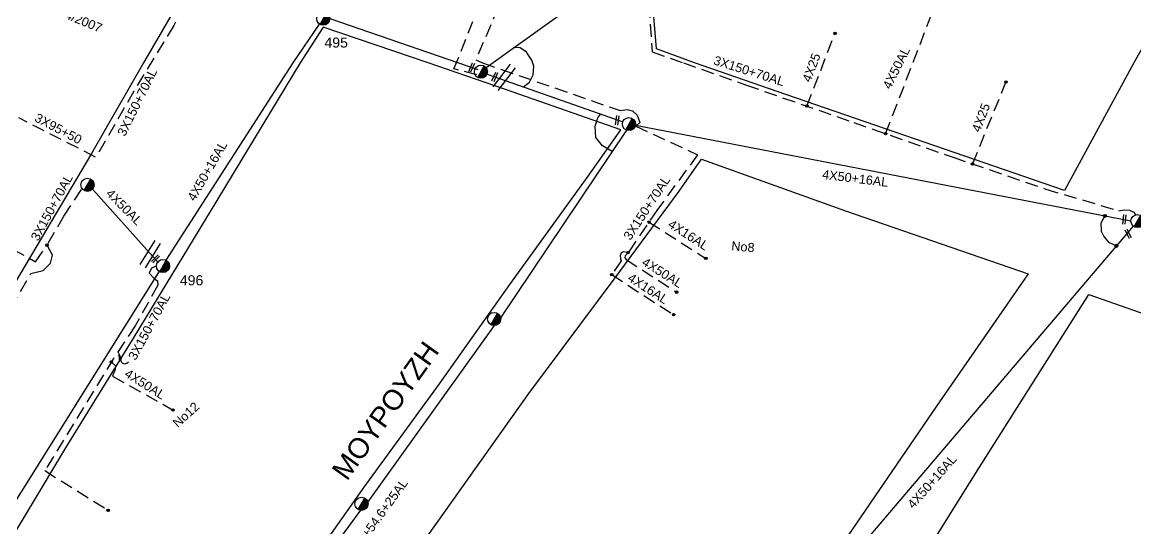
# Model space of a CAD drawing. Header units: millimetres. Extents: x 751 to 1825, y 360 to 872.
# Drawn here: x 1216 to 1326.7, y 437.7 to 488.1 of the extents above; entities that cross this region are included whole.
import ezdxf

# ---------------------------------------------------------------- set-up
doc = ezdxf.new("R2010")
doc.units = ezdxf.units.MM
doc.linetypes.add('DASHED', pattern=[19.05, 12.7, -6.35])
for name, color, linetype in [('Άγνωστα', 7, 'Continuous'), ('Γέφυρες Εναέριου Δικτύου', 7, 'Continuous'), ('Γυμνά εναέρια ΧΤ (3Φ)   4x50AL', 7, 'Continuous'), ('Γυμνά εναέρια ΧΤ και ΦΟΠ (3Φ)   4x50+16AL', 7, 'Continuous'), ('Επιγραφές - Σχήματα', 7, 'Continuous'), ('Καλώδια ΧΤ   3x95+50 AL XLPE', 7, 'DASHED'), ('Μηχανική τομή', 7, 'Continuous'), ('Στύλος ΦΜ', 7, 'Continuous'), ('Στύλος ΦΜ @ 1', 7, 'Continuous'), ('Συνδέσεις', 7, 'Continuous'), ('Συνεστραμμένα ΧΤ   3x70+54.6+25 AL', 7, 'SYN_LINE'), ('Τομή', 7, 'Continuous'), ('Υπόβαθρο ΔΕΗ', 7, 'Continuous'), ('Υπόγεια καλώδια Δικτύου ΧΤ και Παρ. ΧΤ - 3X150+70 AL', 7, 'DASHED'), ('Υπόγεια καλώδια Παροχών ΧΤ   4x16AL', 7, 'DASHED'), ('Υπόγεια καλώδια Παροχών ΧΤ   4x25', 7, 'DASHED'), ('Υπόγεια καλώδια Παροχών ΧΤ   4x50AL', 7, 'DASHED')]:
    doc.layers.add(name, color=color, linetype=linetype)
doc.styles.add('arial', font='ARIAL.TTF')
doc.styles.get("Standard").update_dxf_attribs({"font": 'ARIAL.TTF'})
doc.linetypes.add('SYN_LINE', pattern='A,0.5,-0.0001,["/\\/\\/\\/",Standard,S=0.1,R=0,X=0,Y=-0.05],-0.25', length=0.7501)

# ---------------------------------------------------------------- blocks, each defined once
blk = doc.blocks.new('ΥΠΑΡΧΩΝ ΤΣΙΜΕΝΤΕΝΙΟΣ ΣΤΥΛΟΣ')
at = {"layer": 'Στύλος ΦΜ'}
blk.add_hatch(color=256, dxfattribs=at).paths.add_polyline_path([(-1.29, -2.28, 0.574793), (2.62, 0, 0.268822), (1.3, 2.27)])
blk.add_line((-1.29, -2.28), (1.3, 2.27), dxfattribs=at)
blk.add_circle((0, 0), 2.62, dxfattribs=at)
at = {"layer": 'Στύλος ΦΜ', "flags": 4}
for tag, p in [('ΑΡΙΘΜΟΣ', (-4.68, 8.05)), ('ΤΥΠΟΣ', (-4.91, 3.03))]:
    blk.add_attdef(tag, p, '', height=4, dxfattribs=at)
blk = doc.blocks.new('_ΣΥΝΔΕΣΗ')
at = {"layer": 'Συνδέσεις', "linetype": 'SYN_LINE', "ltscale": 40}
blk.add_hatch(color=256, dxfattribs=at).paths.add_polyline_path([(0.5, -0.01, 1), (-0.5, -0.01, 1)])
at = {"layer": 'Συνδέσεις'}
blk.add_circle((0, -0.01), 0.5, dxfattribs=at)
blk = doc.blocks.new('ΜΗΧΑΝΙΚΗ ΤΟΜΗ')
at = {"layer": 'Μηχανική τομή', "ltscale": 40}
for p, q in [((-1.89, 0.78), (1.89, 0.78)), ((1.89, 0), (-1.89, 0))]:
    blk.add_line(p, q, dxfattribs=at)
blk = doc.blocks.new('ΤΟΜΗ')
at = {"layer": 'Τομή', "ltscale": 40}
for p, q in [((-5.68, 0), (5.68, 0)), ((5.68, -2.33), (-5.68, -2.33))]:
    blk.add_line(p, q, dxfattribs=at)

msp = doc.modelspace()

# ---------------------------------------------------------------- linework, layer by layer
at = {"layer": 'Άγνωστα', "color": 173, "ltscale": 0.1}
msp.add_lwpolyline([(1246.56, 488.44), (1261.26, 483.38)], dxfattribs=at)
at = {"layer": 'Γέφυρες Εναέριου Δικτύου', "ltscale": 0.1}
for points in [[(1265.83, 481.64), (1266.41, 482.12), (1266.79, 482.85), (1266.84, 483.7), (1266.64, 484.32), (1266.12, 485.11), (1265.47, 485.55), (1264.81, 485.57)], [(1274.64, 475.23), (1273.67, 475.77), (1273.01, 476.63), (1272.94, 477.74), (1273.21, 478.57), (1273.47, 478.95)], [(1323.63, 468.82), (1323.22, 468.09), (1323.26, 467.31), (1323.52, 466.76), (1324, 466.21), (1324.78, 465.83)]]:
    msp.add_lwpolyline(points, dxfattribs=at)
at = {"layer": 'Γυμνά εναέρια ΧΤ (3Φ)   4x50AL', "color": 6, "ltscale": 0.1}
msp.add_lwpolyline([(1277.62, 494.67), (1262.1, 483.53)], dxfattribs=at)
at = {"layer": 'Γυμνά εναέρια ΧΤ και ΦΟΠ (3Φ)   4x50+16AL', "color": 27, "ltscale": 0.1}
for points in [[(1230.28, 464.4), (1242.91, 484.03), (1245.53, 487.9)], [(1229.56, 463.26), (1212.46, 435.96)]]:
    msp.add_lwpolyline(points, dxfattribs=at)
at = {"layer": 'Γυμνά εναέρια ΧΤ και ΦΟΠ (3Φ)   4x50+16AL', "color": 5, "ltscale": 0.1}
for points in [[(1276.94, 477.83), (1326.22, 468.32)], [(1293.53, 429.05), (1326.46, 467.8)]]:
    msp.add_lwpolyline(points, dxfattribs=at)
at = {"layer": 'Επιγραφές - Σχήματα', "ltscale": 0.1}
msp.add_lwpolyline([(1225.73, 454.52), (1225.78, 454.38), (1225.84, 454.27), (1225.92, 454.18), (1226.02, 454.12), (1226.13, 454.1), (1226.25, 454.12), (1226.38, 454.18), (1226.53, 454.3)], dxfattribs=at)
at = {"layer": 'Επιγραφές - Σχήματα'}
msp.add_solid([(1225.57, 454.47), (1225.47, 455.48), (1225.89, 454.56)], dxfattribs=at)
at = {"layer": 'Καλώδια ΧΤ   3x95+50 AL XLPE', "color": 1, "linetype": 'DASHED', "ltscale": 0.1}
msp.add_lwpolyline([(1223.24, 474.67), (1215.61, 478.57)], dxfattribs=at)
at = {"layer": 'Καλώδια ΧΤ   3x95+50 AL XLPE', "color": 6, "linetype": 'DASHED', "ltscale": 0.1}
msp.add_lwpolyline([(1209.99, 468.27), (1217.29, 464.26), (1218.43, 465.9), (1218.44, 465.91)], dxfattribs=at)
at = {"layer": 'Συνεστραμμένα ΧΤ   3x70+54.6+25 AL', "color": 6, "linetype": 'Continuous', "ltscale": 0.1}
msp.add_lwpolyline([(1262.19, 482.92), (1275.68, 478.17)], dxfattribs=at)
at = {"layer": 'Συνεστραμμένα ΧΤ   3x70+54.6+25 AL', "color": 6, "linetype": 'SYN_LINE', "ltscale": 10}
for points in [[(1276.06, 477.35), (1263.53, 458.69)], [(1262.89, 457.91), (1250.33, 440.36)], [(1249.59, 439.53), (1238.12, 423.92)]]:
    msp.add_lwpolyline(points, dxfattribs=at)
at = {"layer": 'Υπόβαθρο ΔΕΗ', "ltscale": 0.1}
msp.add_lwpolyline([(1326.52, 484.03), (1319.6, 471.35), (1303.75, 476.82), (1291.91, 480.88), (1282.82, 484.03), (1279.04, 485.42), (1278.31, 494.26), (1351.76, 568.34), (1366.06, 553.95)], close=True, dxfattribs=at)
for points in [[(1150.26, 394.18), (1132.28, 405.44), (1140.87, 417.3), (1150.06, 429.44), (1175.81, 464.3), (1190.48, 484.03), (1203.47, 501.97), (1227.05, 494), (1232.62, 492.01), (1228.02, 484.03), (1222.84, 475.02), (1214.35, 460.62), (1187.18, 414.42), (1167.19, 380.54), (1162.93, 373.59), (1154.5, 377.02), (1132.05, 386.6), (1122.28, 386.85), (1120.83, 389.97), (1128.92, 400.87), (1146.82, 389.17)], [(1253.49, 370.88), (1268, 392.24), (1247.44, 407.34), (1231.42, 419.01), (1224.12, 424.32), (1228.28, 431.26), (1237.76, 424.55), (1242.5, 431.25), (1249.98, 441.83), (1257.47, 452.11), (1264.45, 462), (1272.23, 472.78), (1275.5, 477.39), (1264.01, 481.38), (1256.33, 484.03), (1245.89, 487.59), (1243.59, 484.03), (1234.65, 469.24), (1227.05, 456.76), (1220.37, 445.92), (1213.01, 433.67)], [(1283.5, 474.45), (1297.84, 469.32), (1315.99, 463.05), (1306.89, 449.89), (1296.29, 434.38), (1287.02, 420.61), (1279.75, 409.67), (1272.87, 399.46), (1257.63, 410.14), (1244.24, 419.89), (1254.48, 434.42), (1266.36, 451.13), (1274.84, 462.52), (1281.28, 471.29), (1283.5, 474.45)], [(1302.83, 430.5), (1310.75, 443.2), (1322.02, 461.01), (1340.36, 454.56), (1354.08, 449.72), (1367.08, 445.23), (1382.03, 439.82), (1404.19, 431.83), (1401.74, 424.69), (1397.22, 411.6), (1393.29, 400.26), (1391.73, 395.17), (1386.73, 397.15), (1381.43, 399.21), (1376.28, 401.18), (1370.64, 403.37), (1364.1, 405.98), (1356.38, 409.03), (1346.09, 413.12), (1332.67, 418.43), (1314.34, 425.7), (1302.83, 430.5)]]:
    msp.add_lwpolyline(points, dxfattribs=at)
at = {"layer": 'Υπόγεια καλώδια Δικτύου ΧΤ και Παρ. ΧΤ - 3X150+70 AL', "color": 5, "linetype": 'DASHED', "ltscale": 0.1}
msp.add_lwpolyline([(1279.58, 515.52), (1284.13, 510.67), (1263.29, 489.57), (1261.08, 484.33), (1261.74, 484.03), (1275.44, 479.29), (1276.12, 479.4), (1276.66, 479.27), (1277.13, 478.84), (1277.39, 478.11), (1276.97, 477.75), (1283.13, 474.9), (1279.14, 469.45), (1276.21, 465.16), (1275.74, 465.24), (1275.52, 465.1), (1275.44, 464.87), (1275.45, 464.53), (1275.54, 464.36), (1274.59, 462.97)], dxfattribs=at)
at = {"layer": 'Υπόγεια καλώδια Δικτύου ΧΤ και Παρ. ΧΤ - 3X150+70 AL', "color": 2, "linetype": 'DASHED', "ltscale": 0.1}
msp.add_lwpolyline([(1280.02, 515.94), (1288.74, 507.12), (1276, 494.13), (1278.15, 491.69), (1278.6, 485.13), (1281.72, 484.04), (1287.99, 481.83), (1298.67, 478.1), (1308.53, 474.65), (1317.75, 471.49), (1324.99, 469.32), (1325.58, 469.43), (1326.08, 469.39), (1326.51, 469.19), (1326.66, 468.92)], dxfattribs=at)
at = {"layer": 'Υπόγεια καλώδια Δικτύου ΧΤ και Παρ. ΧΤ - 3X150+70 AL', "color": 173, "linetype": 'DASHED', "ltscale": 0.1}
msp.add_lwpolyline([(1261.18, 482.85), (1258.9, 483.44), (1261.93, 491.01), (1281.71, 510.64)], dxfattribs=at)
at = {"layer": 'Υπόγεια καλώδια Δικτύου ΧΤ και Παρ. ΧΤ - 3X150+70 AL', "color": 1, "linetype": 'DASHED', "ltscale": 0.1}
msp.add_lwpolyline([(1236, 500.16), (1236.45, 499.27), (1233.79, 493.18), (1231.03, 487.76), (1227.05, 481.21), (1223.32, 474.67)], dxfattribs=at)
at = {"layer": 'Υπόγεια καλώδια Δικτύου ΧΤ και Παρ. ΧΤ - 3X150+70 AL', "color": 6, "linetype": 'DASHED', "ltscale": 0.1}
for points in [[(1218.54, 466.09), (1220.11, 468.8), (1221.91, 471.51)], [(1192.72, 422.76), (1193.5, 422.67), (1193.93, 422.86), (1194.16, 423.53), (1193.76, 424.34), (1201.27, 436.85), (1206.7, 446.37), (1207.58, 446.41), (1208.3, 447.21), (1208.11, 448.36), (1212.89, 456.37), (1216.83, 463.07), (1218.05, 463.37), (1218.78, 464.1), (1218.97, 464.9), (1218.43, 465.9)], [(1229.3, 463.83), (1228.82, 463.61), (1228.6, 463.11), (1229.09, 462.59), (1229.43, 462.34), (1229.45, 461.91), (1227.2, 457.87), (1225.04, 454.63), (1218.21, 443.47), (1224.52, 439.53)]]:
    msp.add_lwpolyline(points, dxfattribs=at)
at = {"layer": 'Υπόγεια καλώδια Παροχών ΧΤ   4x16AL', "color": 5, "linetype": 'DASHED', "ltscale": 0.1}
for points in [[(1278.29, 468.2), (1283.94, 464.58)], [(1274.59, 462.97), (1280.74, 458.98)]]:
    msp.add_lwpolyline(points, dxfattribs=at)
at = {"layer": 'Υπόγεια καλώδια Παροχών ΧΤ   4x25', "color": 2, "linetype": 'DASHED', "ltscale": 0.1}
for points in [[(1293.99, 479.74), (1296.8, 486.98)], [(1310.47, 473.97), (1313.79, 482.12)]]:
    msp.add_lwpolyline(points, dxfattribs=at)
at = {"layer": 'Υπόγεια καλώδια Παροχών ΧΤ   4x50AL', "color": 2, "linetype": 'DASHED', "ltscale": 0.1}
msp.add_lwpolyline([(1301.83, 476.99), (1306.54, 489.23)], dxfattribs=at)
at = {"layer": 'Υπόγεια καλώδια Παροχών ΧΤ   4x50AL', "color": 6, "linetype": 'Continuous', "ltscale": 0.1}
msp.add_lwpolyline([(1222.98, 471.45), (1229.52, 464.15)], dxfattribs=at)
at = {"layer": 'Υπόγεια καλώδια Παροχών ΧΤ   4x50AL', "color": 5, "linetype": 'DASHED', "ltscale": 0.1}
msp.add_lwpolyline([(1276.21, 465.16), (1275.94, 464.84), (1275.88, 464.63), (1276.01, 464.48), (1281.04, 461.22)], dxfattribs=at)
at = {"layer": 'Υπόγεια καλώδια Παροχών ΧΤ   4x50AL', "color": 6, "linetype": 'DASHED', "ltscale": 0.1}
msp.add_lwpolyline([(1224.91, 454.2), (1225.25, 453.9), (1225.16, 453.39), (1225.04, 453.14), (1224.95, 452.86), (1230.97, 449.5)], dxfattribs=at)

# ---------------------------------------------------------------- block references
at = {"layer": 'Μηχανική τομή', "ltscale": 0.1}
for p, xscale, yscale, zscale, rotation in [((1260.74, 483.54), 0.2499999999999776, 0.2499999999999776, 0.2499999999999776, 66.74409597805827), ((1263.04, 482.6), 0.2499999999999776, 0.2499999999999776, 0.2499999999999776, 66.74409597805827), ((1275.22, 478.31), 0.2499999999999805, 0.2499999999999805, 0.2499999999999805, 81.83975587750578), ((1325.66, 468.45), 0.2500000000000088, 0.2500000000000088, 0.2500000000000088, 84.23080823614976), ((1326.04, 467.07), 0.2499999999999672, 0.2499999999999672, 0.2499999999999672, 117.4012949602148), ((1229.28, 464.47), 0.2500000000000739, 0.2500000000000739, 0.2500000000000739, 43.65016037580379)]:
    msp.add_blockref('ΜΗΧΑΝΙΚΗ ΤΟΜΗ', p, dxfattribs=dict(at, xscale=xscale, yscale=yscale, zscale=zscale, rotation=rotation))
at = {"layer": 'Στύλος ΦΜ @ 1', "ltscale": 0.1}
ref = msp.add_blockref('ΥΠΑΡΧΩΝ ΤΣΙΜΕΝΤΕΝΙΟΣ ΣΤΥΛΟΣ', (1245.9, 488.44), dxfattribs=dict(at, xscale=0.25, yscale=0.25, zscale=0.25))
ref.add_attrib('ΤΥΠΟΣ', '495', (1246.02, 485.56), dxfattribs={"layer": 'Στύλος ΦΜ', "height": 1, "flags": 4})
at = {"layer": 'Στύλος ΦΜ @ 1', "ltscale": 0.1, "xscale": 0.25, "yscale": 0.25, "zscale": 0.25}
for p in [(1261.58, 483.16), (1276.3, 477.95), (1222.45, 471.91), (1262.89, 458.56), (1249.7, 440.17)]:
    msp.add_blockref('ΥΠΑΡΧΩΝ ΤΣΙΜΕΝΤΕΝΙΟΣ ΣΤΥΛΟΣ', p, dxfattribs=at)
at = {"layer": 'Στύλος ΦΜ @ 1', "ltscale": 0.1}
ref = msp.add_blockref('ΥΠΑΡΧΩΝ ΤΣΙΜΕΝΤΕΝΙΟΣ ΣΤΥΛΟΣ', (1326.88, 468.3), dxfattribs=dict(at, xscale=0.25, yscale=0.25, zscale=0.25))
ref.add_attrib('ΤΥΠΟΣ', '434', (1329.29, 467.74), dxfattribs={"layer": 'Στύλος ΦΜ', "height": 1, "flags": 4})
ref.add_attrib('ΑΡΙΘΜΟΣ', '12ΛB', (1329.35, 468.99), dxfattribs={"layer": 'Στύλος ΦΜ', "height": 1, "flags": 4})
ref = msp.add_blockref('ΥΠΑΡΧΩΝ ΤΣΙΜΕΝΤΕΝΙΟΣ ΣΤΥΛΟΣ', (1229.96, 463.83), dxfattribs=dict(at, xscale=0.25, yscale=0.25, zscale=0.25))
ref.add_attrib('ΤΥΠΟΣ', '496', (1231.64, 461.91), dxfattribs={"layer": 'Στύλος ΦΜ', "height": 1, "flags": 4})
at = {"layer": 'Συνδέσεις', "ltscale": 0.1, "xscale": 0.25, "yscale": 0.25, "zscale": 0.25}
for p in [(1296.8, 486.98), (1313.79, 482.13), (1293.99, 479.75), (1301.83, 477), (1310.47, 473.98), (1278.29, 468.2), (1218.43, 465.91), (1276.21, 465.16), (1283.95, 464.59), (1274.59, 462.97), (1281.04, 461.23), (1280.74, 458.99), (1224.82, 454.28), (1230.96, 449.51), (1224.51, 439.53)]:
    msp.add_blockref('_ΣΥΝΔΕΣΗ', p, dxfattribs=at)
at = {"layer": 'Συνδέσεις', "xscale": 0.3, "yscale": 0.3, "zscale": 0.345700799648589}
for p in [(1323.63, 468.82), (1324.78, 465.84)]:
    msp.add_blockref('_ΣΥΝΔΕΣΗ', p, dxfattribs=at)
at = {"layer": 'Τομή', "ltscale": 0.1}
for p, xscale, yscale, zscale, rotation in [((1263.66, 482.78), 0.2499999999999194, 0.2499999999999194, 0.2499999999999194, 52.79293407415618), ((1228.44, 465.17), 0.2499999999998702, 0.2499999999998702, 0.2499999999998702, 57.80641052357772)]:
    msp.add_blockref('ΤΟΜΗ', p, dxfattribs=dict(at, xscale=xscale, yscale=yscale, zscale=zscale, rotation=rotation))

# ---------------------------------------------------------------- texts
at = {"layer": 'Γυμνά εναέρια ΧΤ και ΦΟΠ (3Φ)   4x50+16AL', "color": 7, "ltscale": 0.1, "char_height": 0.9, "width": 84.1859, "attachment_point": 1}
for insert, rotation in [((1232.33, 470.65), 60.1332), ((1295.59, 473.41), 352.881), ((1303.9, 440.22), 48.4795)]:
    msp.add_mtext('4X50+16AL', dxfattribs=dict(at, insert=insert, rotation=rotation))
at = {"layer": 'Επιγραφές - Σχήματα', "color": 7, "ltscale": 0.1, "insert": (1219.82, 489.6), "char_height": 0.9, "width": 84.1859, "attachment_point": 1, "rotation": 337.5395}
msp.add_mtext('74/2007', dxfattribs=at)
at = {"layer": 'Επιγραφές - Σχήματα', "ltscale": 0.1, "char_height": 0.9, "width": 84.1859, "attachment_point": 1, "style": 'arial'}
for s, insert, rotation in [('No8', (1286.53, 466.29), 355.1501), ('No12', (1230.83, 448.36), 42.2481)]:
    msp.add_mtext(s, dxfattribs=dict(at, insert=insert, rotation=rotation))
at = {"layer": 'Επιγραφές - Σχήματα', "ltscale": 0.1, "insert": (1252.09, 449.44), "char_height": 2, "attachment_point": 5, "rotation": 54.5116}
msp.add_mtext('ΜΟΥΡΟΥΖΗ', dxfattribs=at)
at = {"layer": 'Καλώδια ΧΤ   3x95+50 AL XLPE', "color": 7, "linetype": 'DASHED', "ltscale": 0.1, "insert": (1217.53, 479.08), "char_height": 0.9, "width": 84.1859, "attachment_point": 1, "rotation": 332.0405}
msp.add_mtext('3X95+50', dxfattribs=at)
at = {"layer": 'Συνεστραμμένα ΧΤ   3x70+54.6+25 AL', "color": 7, "linetype": 'DASHED', "ltscale": 0.1, "insert": (1248.03, 435.01), "char_height": 0.9, "width": 84.1859, "attachment_point": 1, "rotation": 54.0999}
msp.add_mtext('3x70+54.6+25AL', dxfattribs=at)
at = {"layer": 'Υπόγεια καλώδια Δικτύου ΧΤ και Παρ. ΧΤ - 3X150+70 AL', "color": 7, "linetype": 'DASHED', "ltscale": 0.1, "char_height": 0.9, "width": 84.1859, "attachment_point": 1}
for insert, rotation in [((1284.91, 484.77), 342.4213), ((1225.37, 477.05), 63.6643), ((1216.76, 466.67), 61.4397), ((1275.69, 466.81), 56.6766), ((1226.45, 454.81), 61.4397)]:
    msp.add_mtext('3X150+70AL', dxfattribs=dict(at, insert=insert, rotation=rotation))
at = {"layer": 'Υπόγεια καλώδια Παροχών ΧΤ   4x16AL', "color": 7, "linetype": 'DASHED', "ltscale": 0.1, "char_height": 0.9, "width": 84.1859, "attachment_point": 1, "rotation": 327.0898}
for insert in [(1280.59, 468.52), (1276.57, 463.18)]:
    msp.add_mtext('4X16AL', dxfattribs=dict(at, insert=insert))
at = {"layer": 'Υπόγεια καλώδια Παροχών ΧΤ   4x25', "color": 7, "linetype": 'DASHED', "ltscale": 0.1, "char_height": 0.9, "width": 84.1859, "attachment_point": 1, "rotation": 69.2117}
for insert in [(1293.5, 482.36), (1310.36, 477.38)]:
    msp.add_mtext('4X25', dxfattribs=dict(at, insert=insert))
at = {"layer": 'Υπόγεια καλώδια Παροχών ΧΤ   4x50AL', "color": 7, "linetype": 'DASHED', "ltscale": 0.1, "char_height": 0.9, "width": 84.1859, "attachment_point": 1}
for insert, rotation in [((1301.49, 481.74), 63.5705), ((1224.85, 471.59), 315.0241), ((1277.97, 464.74), 328.0163), ((1226.53, 453.65), 327.8179)]:
    msp.add_mtext('4X50AL', dxfattribs=dict(at, insert=insert, rotation=rotation))

doc.saveas('drawing.dxf')
